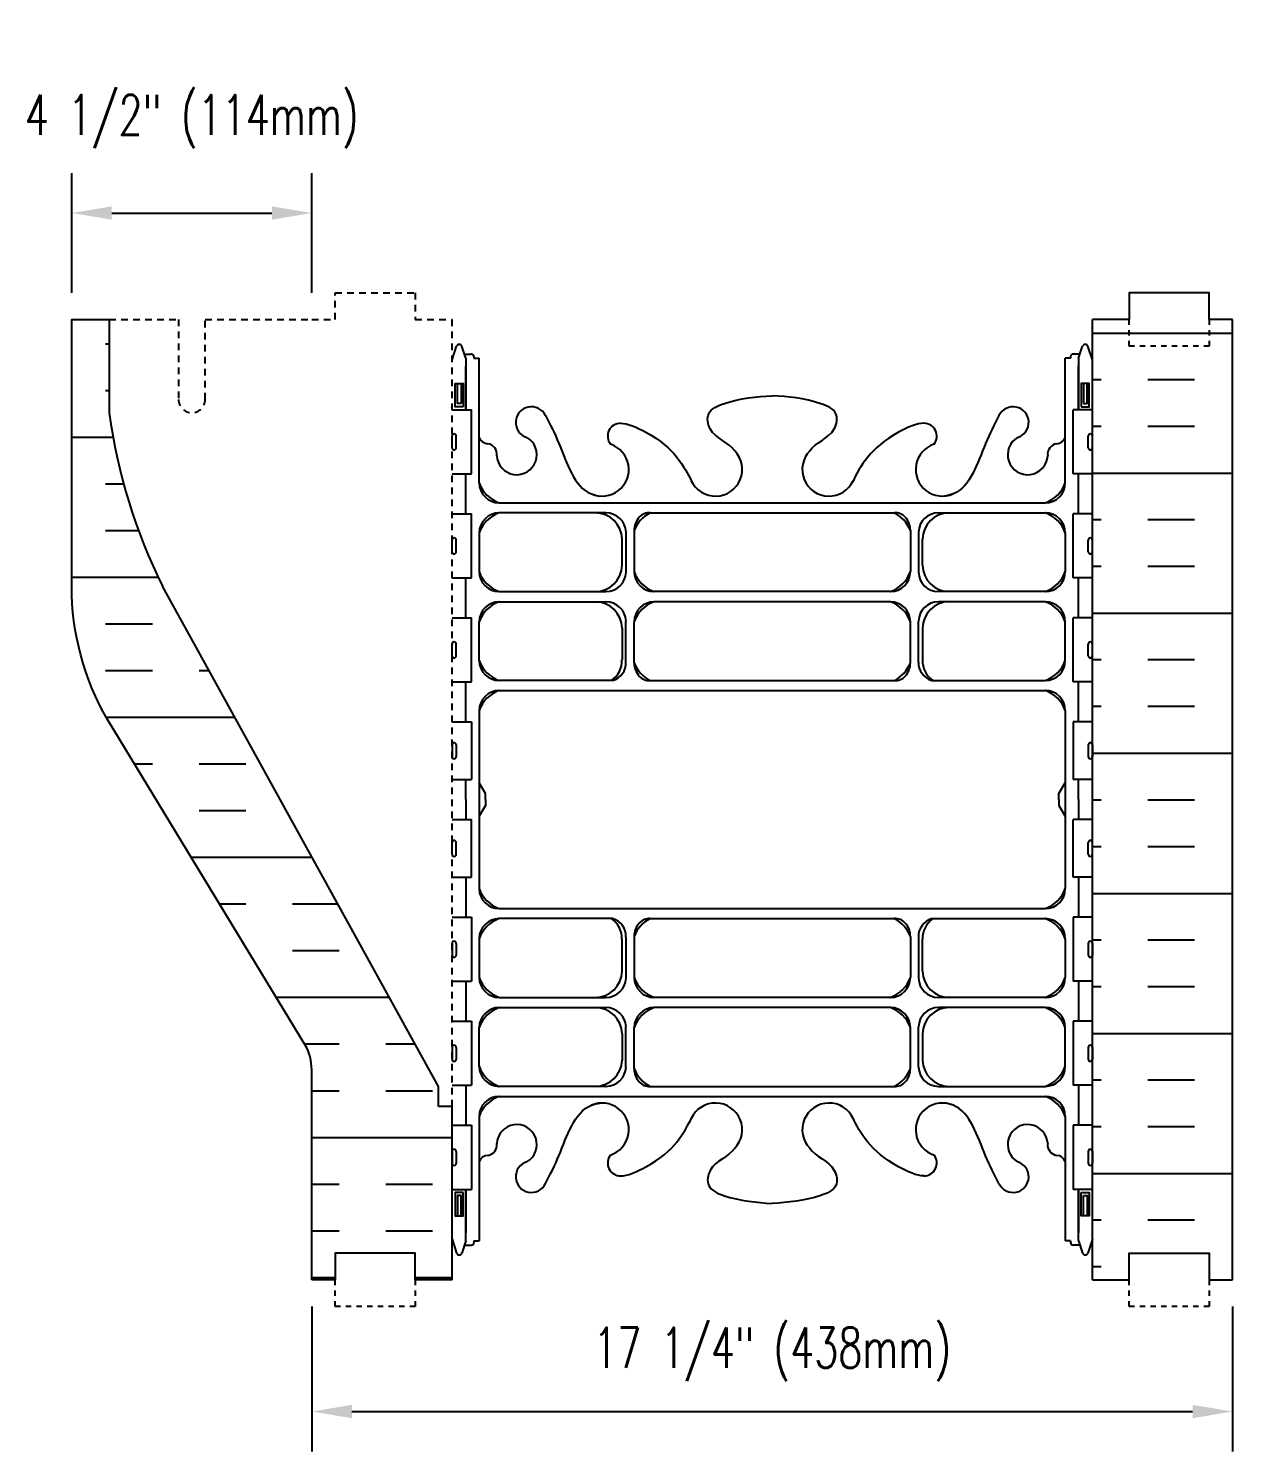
# Model space of a CAD drawing. Header units: inches. Extents: x 434.7 to 494.2, y 240.4 to 298.6.
# Drawn here: x 451.49 to 474.28, y 240.45 to 267.12 of the extents above; entities that cross this region are included whole.
import ezdxf

# ---------------------------------------------------------------- set-up
doc = ezdxf.new("R2010")
doc.units = ezdxf.units.IN
doc.header["$MEASUREMENT"] = 0
doc.linetypes.add('DASHED2', pattern=[0.375, 0.25, -0.125])
doc.linetypes.add('HIDDEN2', pattern=[0.1875, 0.125, -0.0625])
for name, color, linetype in [('HATCH', 12, 'Continuous'), ('Hidden2', 12, 'HIDDEN2'), ('line25', 2, 'Continuous'), ('LINE50', 5, 'Continuous'), ('LINE9', 9, 'Continuous'), ('TEXT', 4, 'Continuous'), ('Web_Edge', 9, 'Continuous')]:
    doc.layers.add(name, color=color, linetype=linetype)
doc.styles.add('DIM', font='romans.shx', dxfattribs={"width": 0.7})
doc.dimstyles.new('ext_8', dxfattribs={"dimscale": 8, "dimtxt": 0.09375, "dimasz": 0.09375, "dimexe": 0.09375, "dimexo": 0.0625, "dimgap": 0.0625, "dimtad": 1, "dimdec": 3, "dimzin": 3, "dimdsep": 46, "dimlunit": 4, "dimtxsty": 'DIM', "dimcen": 0.09, "dimdle": 0.09375, "dimclrt": 4, "dimadec": 0, "dimazin": 0, "dimtfac": 1, "dimtdec": 3, "dimtmove": 2, "dimatfit": 3, "dimfxl": 0.09375, "dimfrac": 2, "dimtolj": 1, "dimtzin": 0, "dimarcsym": 0})

# ---------------------------------------------------------------- blocks, each defined once
blk = doc.blocks.new('*D33')
at = {"layer": 'Defpoints', "color": 0, "transparency": 16777216}
for p in [(456.803, 263.661), (452.303, 261.667), (456.803, 261.667)]:
    blk.add_point(p, dxfattribs=at)
at = {"layer": 'TEXT', "color": 0, "lineweight": -2, "transparency": 16777216}
for p, q in [((452.303, 262.167), (452.303, 264.411)), ((456.803, 262.167), (456.803, 264.411)), ((453.053, 263.661), (456.053, 263.661))]:
    blk.add_line(p, q, dxfattribs=at)
at = {"layer": 'TEXT', "color": 0, "transparency": 16777216}
for points in [[(453.053, 263.786), (453.053, 263.536), (452.303, 263.661)], [(456.053, 263.786), (456.053, 263.536), (456.803, 263.661)]]:
    blk.add_solid(points, dxfattribs=at)
at = {"layer": 'TEXT', "color": 4, "transparency": 16777216, "insert": (454.553, 265.376), "char_height": 0.75, "attachment_point": 5, "style": 'DIM'}
blk.add_mtext('\\A1;4 1/2" (114mm)', dxfattribs=at)
blk = doc.blocks.new('*D34')
at = {"layer": 'Defpoints', "color": 0, "transparency": 16777216}
for p in [(474.053, 261.667), (477.847, 261.667), (474.053, 243.667)]:
    blk.add_point(p, dxfattribs=at)
at = {"layer": 'TEXT', "color": 0, "lineweight": -2, "transparency": 16777216}
for p, q in [((474.553, 261.667), (478.597, 261.667)), ((477.847, 244.417), (477.847, 260.917)), ((474.553, 243.667), (478.597, 243.667))]:
    blk.add_line(p, q, dxfattribs=at)
at = {"layer": 'TEXT', "color": 0, "transparency": 16777216}
for points in [[(477.722, 260.917), (477.972, 260.917), (477.847, 261.667)], [(477.722, 244.417), (477.972, 244.417), (477.847, 243.667)]]:
    blk.add_solid(points, dxfattribs=at)
at = {"layer": 'TEXT', "color": 4, "transparency": 16777216, "insert": (476.775, 252.667), "char_height": 0.75, "attachment_point": 5, "rotation": 90, "style": 'DIM'}
blk.add_mtext('\\A1;18" (457mm)', dxfattribs=at)
blk = doc.blocks.new('*D35')
at = {"layer": 'Defpoints', "color": 0, "transparency": 16777216}
for p in [(456.803, 243.667), (474.053, 243.667), (474.053, 241.198)]:
    blk.add_point(p, dxfattribs=at)
at = {"layer": 'TEXT', "color": 0, "lineweight": -2, "transparency": 16777216}
for p, q in [((456.803, 243.167), (456.803, 240.448)), ((474.053, 243.167), (474.053, 240.448)), ((457.553, 241.198), (473.303, 241.198))]:
    blk.add_line(p, q, dxfattribs=at)
at = {"layer": 'TEXT', "color": 0, "transparency": 16777216}
for points in [[(457.553, 241.323), (457.553, 241.073), (456.803, 241.198)], [(473.303, 241.323), (473.303, 241.073), (474.053, 241.198)]]:
    blk.add_solid(points, dxfattribs=at)
at = {"layer": 'TEXT', "color": 4, "transparency": 16777216, "insert": (465.428, 242.27), "char_height": 0.75, "attachment_point": 5, "style": 'DIM'}
blk.add_mtext('\\A1;17 1/4" (438mm)', dxfattribs=at)

msp = doc.modelspace()

# ---------------------------------------------------------------- hatches: boundary and pattern name
at = {"layer": 'HATCH'}
h = msp.add_hatch(dxfattribs=at)
h.set_pattern_fill('INSUL', color=256, scale=7, style=0)
h.set_pattern_definition([(180, (3397.5897, -153.3423), (0, 2.625), []), (180, (3397.5897, -152.4673), (0, 2.625), [0.875, -0.875]), (180, (3397.5897, -151.5923), (0, 2.625), [0.875, -0.875])])
h.paths.add_polyline_path([(474.0532, 243.6672), (473.6157, 243.6672), (473.6157, 244.1672), (472.1157, 244.1672), (472.1157, 243.6672), (471.4282, 243.6672), (471.4282, 261.6672), (472.1157, 261.6672), (472.1157, 262.1672), (473.6157, 262.1672), (473.6157, 261.6672), (474.0532, 261.6672)])
h = msp.add_hatch(dxfattribs=at)
h.set_pattern_fill('INSUL', color=256, scale=7, style=0)
h.set_pattern_definition([(0, (-2543.0626, -178.915), (0, 2.625), []), (0, (-2543.0626, -178.04), (0, 2.625), [0.875, -0.875]), (0, (-2543.0626, -177.165), (0, 2.625), [0.875, -0.875])])
h.paths.add_polyline_path([(454.0032, 256.6672, -0.0795791), (453.0032, 259.9172), (453.0032, 261.6672), (452.3032, 261.6672), (452.3032, 256.6672, 0.1316525), (452.973, 254.1672), (456.711, 248.0172, -0.10438), (456.8032, 247.5422), (456.8032, 243.6672), (457.2407, 243.6672), (457.2407, 244.1672), (458.7407, 244.1672), (458.7407, 243.6672), (459.4282, 243.6672), (459.4282, 246.9172), (459.1782, 246.9172), (459.1782, 247.2922)])

# ---------------------------------------------------------------- linework, layer by layer
at = {"layer": 'Hidden2'}
for p, q in [((453.0032, 261.6672), (454.3032, 261.6672)), ((454.3032, 261.6672), (454.3032, 260.1672)), ((454.8032, 260.1672), (454.8032, 261.6672)), ((454.8032, 261.6672), (456.8032, 261.6672)), ((459.4282, 246.9172), (459.4282, 261.6672))]:
    msp.add_line(p, q, dxfattribs=at)
msp.add_lwpolyline([(456.8032, 261.6672), (457.2407, 261.6672), (457.2407, 262.1672), (458.7407, 262.1672), (458.7407, 261.6672), (459.4282, 261.6672)], dxfattribs=at)
msp.add_arc((454.5532, 260.1672), 0.25, 180, 0, dxfattribs=at)
at = {"layer": 'line25'}
for p, q in [((453.0032, 261.6672), (453.0032, 259.9172)), ((471.4282, 243.6672), (471.4282, 261.6672)), ((459.4282, 259.9722), (459.7931, 259.9722)), ((459.7931, 258.7722), (459.7931, 259.9722)), ((471.4281, 259.9722), (471.0632, 259.9722)), ((471.0632, 258.7722), (471.0632, 259.9722)), ((459.4682, 259.5222), (459.4682, 259.5222)), ((471.3881, 259.5222), (471.3881, 259.5222)), ((459.4282, 259.2622), (459.4282, 259.4822)), ((459.4282, 259.4272), (459.4282, 259.4272)), ((459.4282, 259.3172), (459.4282, 259.3172)), ((459.5082, 259.2622), (459.5082, 259.4822)), ((471.3481, 259.2622), (471.3481, 259.4822)), ((471.4281, 259.2622), (471.4281, 259.4822)), ((471.4281, 259.4272), (471.4281, 259.4272)), ((471.4281, 259.3172), (471.4281, 259.3172)), ((459.4682, 259.2222), (459.4682, 259.2222)), ((471.3881, 259.2222), (471.3881, 259.2222)), ((459.4282, 258.7722), (459.7931, 258.7722)), ((471.4281, 258.7722), (471.0632, 258.7722)), ((459.4282, 258.0222), (459.7931, 258.0222)), ((459.7931, 256.8222), (459.7931, 258.0222)), ((471.4281, 258.0222), (471.0632, 258.0222)), ((471.0632, 256.8222), (471.0632, 258.0222)), ((459.4282, 257.3122), (459.4282, 257.5322)), ((459.4282, 257.4772), (459.4282, 257.4772)), ((459.4682, 257.5722), (459.4682, 257.5722)), ((459.5082, 257.3122), (459.5082, 257.5322)), ((471.3481, 257.3122), (471.3481, 257.5322)), ((471.3881, 257.5722), (471.3881, 257.5722)), ((471.4281, 257.3122), (471.4281, 257.5322)), ((471.4281, 257.4772), (471.4281, 257.4772)), ((459.4282, 257.3672), (459.4282, 257.3672)), ((459.4682, 257.2722), (459.4682, 257.2722)), ((471.3881, 257.2722), (471.3881, 257.2722)), ((471.4281, 257.3672), (471.4281, 257.3672)), ((459.1782, 247.2922), (454.0032, 256.6672)), ((459.4282, 256.8222), (459.7931, 256.8222)), ((471.4281, 256.8222), (471.0632, 256.8222)), ((459.4282, 256.0722), (459.7931, 256.0722)), ((459.7931, 254.8722), (459.7931, 256.0722)), ((471.4281, 256.0722), (471.0632, 256.0722)), ((471.0632, 254.8722), (471.0632, 256.0722)), ((459.4282, 255.3622), (459.4282, 255.5822)), ((459.4282, 255.5272), (459.4282, 255.5272)), ((459.4682, 255.6222), (459.4682, 255.6222)), ((459.5082, 255.3622), (459.5082, 255.5822)), ((471.3481, 255.3622), (471.3481, 255.5822)), ((471.3881, 255.6222), (471.3881, 255.6222)), ((471.4281, 255.3622), (471.4281, 255.5822)), ((471.4281, 255.5272), (471.4281, 255.5272)), ((459.4282, 255.4172), (459.4282, 255.4172)), ((459.4682, 255.3222), (459.4682, 255.3222)), ((471.3881, 255.3222), (471.3881, 255.3222)), ((471.4281, 255.4172), (471.4281, 255.4172)), ((459.4282, 254.8722), (459.7931, 254.8722)), ((471.4281, 254.8722), (471.0632, 254.8722)), ((459.4282, 254.1222), (459.7931, 254.1222)), ((459.7931, 254.1222), (459.7931, 253.0422)), ((471.4281, 254.1222), (471.0632, 254.1222)), ((471.0632, 254.1222), (471.0632, 253.0422)), ((459.4282, 253.6922), (459.4282, 253.4722)), ((459.4682, 253.7322), (459.4682, 253.7322)), ((459.5082, 253.6922), (459.5082, 253.4722)), ((471.3481, 253.6922), (471.3481, 253.4722)), ((471.3881, 253.7322), (471.3881, 253.7322)), ((471.4281, 253.6922), (471.4281, 253.4722)), ((459.4282, 253.6372), (459.4282, 253.6372)), ((459.4282, 253.5272), (459.4282, 253.5272)), ((459.4682, 253.4322), (459.4682, 253.4322)), ((471.3881, 253.4322), (471.3881, 253.4322)), ((471.4281, 253.6372), (471.4281, 253.6372)), ((471.4281, 253.5272), (471.4281, 253.5272)), ((459.4282, 253.0422), (459.7931, 253.0422)), ((471.4281, 253.0422), (471.0632, 253.0422)), ((459.4282, 252.2922), (459.7931, 252.2922)), ((459.7931, 251.2122), (459.7931, 252.2922)), ((471.4281, 252.2922), (471.0632, 252.2922)), ((471.0632, 251.2122), (471.0632, 252.2922)), ((459.4282, 251.6422), (459.4282, 251.8622)), ((459.4282, 251.8072), (459.4282, 251.8072)), ((459.4682, 251.9022), (459.4682, 251.9022)), ((459.5082, 251.6422), (459.5082, 251.8622)), ((471.3481, 251.6422), (471.3481, 251.8622)), ((471.3881, 251.9022), (471.3881, 251.9022)), ((471.4281, 251.6422), (471.4281, 251.8622)), ((471.4281, 251.8072), (471.4281, 251.8072)), ((459.4282, 251.6972), (459.4282, 251.6972)), ((459.4682, 251.6022), (459.4682, 251.6022)), ((471.3881, 251.6022), (471.3881, 251.6022)), ((471.4281, 251.6972), (471.4281, 251.6972)), ((459.4282, 251.2122), (459.7931, 251.2122)), ((471.4281, 251.2122), (471.0632, 251.2122)), ((459.4282, 250.4622), (459.7931, 250.4622)), ((459.7931, 250.4622), (459.7931, 249.2622)), ((471.4281, 250.4622), (471.0632, 250.4622)), ((471.0632, 250.4622), (471.0632, 249.2622)), ((459.4282, 249.9722), (459.4282, 249.7522)), ((459.4682, 250.0122), (459.4682, 250.0122)), ((459.5082, 249.9722), (459.5082, 249.7522)), ((471.3481, 249.9722), (471.3481, 249.7522)), ((471.3881, 250.0122), (471.3881, 250.0122)), ((471.4281, 249.9722), (471.4281, 249.7522)), ((459.4282, 249.9172), (459.4282, 249.9172)), ((459.4282, 249.8072), (459.4282, 249.8072)), ((459.4682, 249.7122), (459.4682, 249.7122)), ((471.3881, 249.7122), (471.3881, 249.7122)), ((471.4281, 249.9172), (471.4281, 249.9172)), ((471.4281, 249.8072), (471.4281, 249.8072)), ((459.4282, 249.2622), (459.7931, 249.2622)), ((471.4281, 249.2622), (471.0632, 249.2622)), ((459.4282, 248.5122), (459.7931, 248.5122)), ((459.7931, 248.5122), (459.7931, 247.3122)), ((471.4281, 248.5122), (471.0632, 248.5122)), ((471.0632, 248.5122), (471.0632, 247.3122)), ((459.4282, 248.0222), (459.4282, 247.8022)), ((459.4282, 247.9672), (459.4282, 247.9672)), ((459.4282, 247.8572), (459.4282, 247.8572)), ((459.5082, 248.0222), (459.5082, 247.8022)), ((471.3481, 248.0222), (471.3481, 247.8022)), ((471.4281, 248.0222), (471.4281, 247.8022)), ((471.4281, 247.9672), (471.4281, 247.9672)), ((471.4281, 247.8572), (471.4281, 247.8572)), ((459.4682, 247.7622), (459.4682, 247.7622)), ((471.3881, 247.7622), (471.3881, 247.7622)), ((459.1782, 246.9172), (459.1782, 247.2922)), ((459.4282, 247.3122), (459.7931, 247.3122)), ((471.4281, 247.3122), (471.0632, 247.3122)), ((459.4282, 246.9172), (459.1782, 246.9172)), ((459.4282, 243.6672), (459.4282, 246.9172)), ((459.4282, 246.5622), (459.7931, 246.5622)), ((459.7931, 246.5622), (459.7931, 245.3622)), ((471.4281, 246.5622), (471.0632, 246.5622)), ((471.0632, 246.5622), (471.0632, 245.3622)), ((459.4282, 246.0722), (459.4282, 245.8522)), ((459.4282, 246.0172), (459.4282, 246.0172)), ((459.4682, 246.1122), (459.4682, 246.1122)), ((459.5082, 246.0722), (459.5082, 245.8522)), ((471.3481, 246.0722), (471.3481, 245.8522)), ((471.3881, 246.1122), (471.3881, 246.1122)), ((471.4281, 246.0722), (471.4281, 245.8522)), ((471.4281, 246.0172), (471.4281, 246.0172)), ((459.4282, 245.9072), (459.4282, 245.9072)), ((459.4682, 245.8122), (459.4682, 245.8122)), ((471.3881, 245.8122), (471.3881, 245.8122)), ((471.4281, 245.9072), (471.4281, 245.9072)), ((459.4282, 245.3622), (459.7931, 245.3622)), ((471.4281, 245.3622), (471.0632, 245.3622))]:
    msp.add_line(p, q, dxfattribs=at)
for centre, radius, start, end in [((463.6485, 261.4139), 10.75, 188.00281, 206.20265), ((459.4682, 259.4822), 0.04, 90, 180), ((459.4682, 259.4822), 0.04, 360, 90), ((471.3881, 259.4822), 0.04, 90, 180), ((471.3881, 259.4822), 0.04, 0, 90), ((459.4682, 259.2622), 0.04, 180, 270), ((459.4682, 259.2622), 0.04, 270, 0), ((471.3881, 259.2622), 0.04, 180, 270), ((471.3881, 259.2622), 0.04, 270, 0), ((459.4682, 257.5322), 0.04, 90, 180), ((459.4682, 257.5322), 0.04, 360, 90), ((471.3881, 257.5322), 0.04, 90, 180), ((471.3881, 257.5322), 0.04, 0, 90), ((459.4682, 257.3122), 0.04, 180, 270), ((459.4682, 257.3122), 0.04, 270, 0), ((471.3881, 257.3122), 0.04, 180, 270), ((471.3881, 257.3122), 0.04, 270, 0), ((459.4682, 255.5822), 0.04, 90, 180), ((459.4682, 255.5822), 0.04, 360, 90), ((471.3881, 255.5822), 0.04, 90, 180), ((471.3881, 255.5822), 0.04, 0, 90), ((459.4682, 255.3622), 0.04, 180, 270), ((459.4682, 255.3622), 0.04, 270, 0), ((471.3881, 255.3622), 0.04, 180, 270), ((471.3881, 255.3622), 0.04, 270, 0), ((459.4682, 253.6922), 0.04, 90, 180), ((459.4682, 253.6922), 0.04, 0, 90), ((471.3881, 253.6922), 0.04, 90, 180), ((471.3881, 253.6922), 0.04, 360, 90), ((459.4682, 253.4722), 0.04, 180, 270), ((459.4682, 253.4722), 0.04, 270, 0), ((471.3881, 253.4722), 0.04, 180, 270), ((471.3881, 253.4722), 0.04, 270, 0), ((459.4682, 251.8622), 0.04, 90, 180), ((459.4682, 251.8622), 0.04, 360, 90), ((471.3881, 251.8622), 0.04, 90, 180), ((471.3881, 251.8622), 0.04, 0, 90), ((459.4682, 251.6422), 0.04, 180, 270), ((459.4682, 251.6422), 0.04, 270, 0), ((471.3881, 251.6422), 0.04, 180, 270), ((471.3881, 251.6422), 0.04, 270, 0), ((459.4682, 249.9722), 0.04, 90, 180), ((459.4682, 249.9722), 0.04, 0, 90), ((471.3881, 249.9722), 0.04, 90, 180), ((471.3881, 249.9722), 0.04, 360, 90), ((459.4682, 249.7522), 0.04, 180, 270), ((459.4682, 249.7522), 0.04, 270, 0), ((471.3881, 249.7522), 0.04, 180, 270), ((471.3881, 249.7522), 0.04, 270, 0), ((459.4682, 248.0222), 0.04, 90, 180), ((459.4682, 248.0222), 0.04, 0, 90), ((471.3881, 248.0222), 0.04, 90, 180), ((471.3881, 248.0222), 0.04, 360, 90), ((459.4682, 247.8022), 0.04, 180, 270), ((459.4682, 247.8022), 0.04, 270, 0), ((471.3881, 247.8022), 0.04, 180, 270), ((471.3881, 247.8022), 0.04, 270, 0), ((459.4682, 246.0722), 0.04, 90, 180), ((459.4682, 246.0722), 0.04, 0, 90), ((471.3881, 246.0722), 0.04, 90, 180), ((471.3881, 246.0722), 0.04, 360, 90), ((459.4682, 245.8522), 0.04, 180, 270), ((459.4682, 245.8522), 0.04, 270, 0), ((471.3881, 245.8522), 0.04, 180, 270), ((471.3881, 245.8522), 0.04, 270, 0)]:
    msp.add_arc(centre, radius, start, end, dxfattribs=at)
at = {"layer": 'LINE50'}
msp.add_line((474.0532, 243.6672), (474.0532, 261.6672), dxfattribs=at)
for points in [[(474.0532, 261.6672), (473.6157, 261.6672), (473.6157, 262.1672), (472.1157, 262.1672), (472.1157, 261.6672), (471.4282, 261.6672)], [(459.4282, 243.6672), (458.7407, 243.6672), (458.7407, 244.1672), (457.2407, 244.1672), (457.2407, 243.6672), (456.8032, 243.6672)], [(471.4282, 243.6672), (472.1157, 243.6672), (472.1157, 244.1672), (473.6157, 244.1672), (473.6157, 243.6672), (474.0532, 243.6672)]]:
    msp.add_lwpolyline(points, dxfattribs=at)
msp.add_lwpolyline([(456.8032, 243.6672), (456.8032, 247.5422, 0.10438), (456.711, 248.0172), (452.973, 254.1672, -0.1316525), (452.3032, 256.6672), (452.3032, 261.6672), (453.0032, 261.6672)], format="xyb", dxfattribs=at)
at = {"layer": 'LINE9', "linetype": 'DASHED2', "ltscale": 0.15}
for points in [[(473.6157, 261.6672), (473.6157, 261.6672), (473.6157, 261.1672), (472.1157, 261.1672), (472.1157, 261.6672), (472.1157, 261.6672)], [(458.7407, 243.6672), (458.7407, 243.6672), (458.7407, 243.1672), (457.2407, 243.1672), (457.2407, 243.6672), (457.2407, 243.6672)], [(473.6157, 243.6672), (473.6157, 243.6672), (473.6157, 243.1672), (472.1157, 243.1672), (472.1157, 243.6672), (472.1157, 243.6672)]]:
    msp.add_lwpolyline(points, dxfattribs=at)
at = {"layer": 'Web_Edge'}
for p, q in [((459.4282, 260.9078), (459.5131, 261.1685)), ((459.6881, 260.9385), (459.6131, 261.1685)), ((471.1682, 260.9385), (471.2432, 261.1685)), ((471.4282, 260.9078), (471.3432, 261.1685)), ((459.6621, 261.0185), (459.7881, 261.0185)), ((459.6881, 260.9385), (459.6881, 259.9722)), ((459.8381, 260.9685), (459.8381, 260.9685)), ((459.8381, 260.9685), (459.8381, 260.9385)), ((459.8381, 260.9385), (459.9381, 260.9385)), ((459.9382, 258.604), (459.9381, 260.9385)), ((471.0182, 260.9385), (470.9182, 260.9385)), ((470.9182, 258.604), (470.9182, 260.9385)), ((471.0182, 260.9685), (471.0182, 260.9685)), ((471.0182, 260.9685), (471.0182, 260.9385)), ((471.1942, 261.0185), (471.0682, 261.0185)), ((471.1682, 260.9385), (471.1682, 259.9722)), ((460.3132, 258.229), (470.5431, 258.229)), ((462.3134, 258.0415), (460.3132, 258.0415)), ((463.1394, 258.0415), (467.7507, 258.0415)), ((468.5429, 258.0415), (470.5431, 258.0415)), ((459.9382, 257.6665), (459.9382, 256.9404)), ((462.6881, 257.6798), (462.6881, 256.9271)), ((462.8407, 257.71), (462.8407, 256.9404)), ((468.0156, 257.71), (468.0156, 256.9404)), ((468.1682, 257.6798), (468.1682, 256.9271)), ((470.9181, 257.6665), (470.9181, 256.9404)), ((462.6133, 257.0584), (462.6132, 257.5555)), ((468.243, 257.0584), (468.2431, 257.5555)), ((460.3132, 256.5654), (462.3134, 256.5654)), ((460.3132, 256.3748), (462.3134, 256.3748)), ((467.6406, 256.5654), (463.2157, 256.5654)), ((467.6406, 256.3748), (463.2157, 256.3748)), ((470.5431, 256.5654), (468.5429, 256.5654)), ((470.5431, 256.3748), (468.5429, 256.3748)), ((459.9382, 255.2737), (459.9382, 255.9998)), ((462.6133, 255.8819), (462.6132, 255.2845)), ((462.6881, 255.2433), (462.6881, 256.0131)), ((462.8407, 255.2302), (462.8407, 255.9998)), ((468.0156, 255.2302), (468.0156, 255.9998)), ((468.1682, 255.2433), (468.1682, 256.0131)), ((468.243, 255.8819), (468.2431, 255.2845)), ((470.9181, 255.2737), (470.9181, 255.9998)), ((462.4366, 254.8987), (460.3132, 254.8987)), ((463.1394, 254.8987), (467.7507, 254.8987)), ((468.4197, 254.8987), (470.5431, 254.8987)), ((460.3132, 254.7112), (470.5431, 254.7112)), ((459.9382, 254.3363), (459.9382, 250.9982)), ((470.9182, 254.3362), (470.9182, 250.9982)), ((460.0581, 252.7796), (459.9381, 252.9796)), ((460.0581, 252.7796), (459.9381, 252.9796)), ((470.7982, 252.7796), (470.9182, 252.9796)), ((470.7982, 252.7796), (470.9182, 252.9796)), ((460.0581, 252.6672), (460.0581, 252.7796)), ((460.0581, 252.6672), (460.0581, 252.7796)), ((460.0581, 252.6672), (460.0581, 252.5549)), ((460.0581, 252.6672), (460.0581, 252.5549)), ((470.7982, 252.6672), (470.7982, 252.7796)), ((470.7982, 252.6672), (470.7982, 252.7796)), ((470.7982, 252.6672), (470.7982, 252.5549)), ((470.7982, 252.6672), (470.7982, 252.5549)), ((460.0581, 252.5549), (459.9381, 252.3549)), ((460.0581, 252.5549), (459.9381, 252.3549)), ((470.7982, 252.5549), (470.9182, 252.3549)), ((470.7982, 252.5549), (470.9182, 252.3549)), ((460.3132, 250.6232), (470.5431, 250.6232)), ((462.4366, 250.4357), (460.3132, 250.4357)), ((463.1394, 250.4357), (467.7507, 250.4357)), ((468.4197, 250.4357), (470.5431, 250.4357)), ((459.9382, 250.0607), (459.9382, 249.3346)), ((462.6133, 249.4526), (462.6132, 250.0499)), ((462.6881, 250.0911), (462.6881, 249.3213)), ((462.8407, 250.1042), (462.8407, 249.3346)), ((468.0156, 250.1042), (468.0156, 249.3346)), ((468.1682, 250.0911), (468.1682, 249.3213)), ((468.243, 249.4526), (468.2431, 250.0499)), ((470.9181, 250.0607), (470.9181, 249.3346)), ((460.3132, 248.9596), (462.3134, 248.9596)), ((467.6406, 248.9596), (463.2157, 248.9596)), ((470.5431, 248.9596), (468.5429, 248.9596)), ((460.3132, 248.769), (462.3134, 248.769)), ((467.6406, 248.769), (463.2157, 248.769)), ((470.5431, 248.769), (468.5429, 248.769)), ((459.9382, 247.6679), (459.9382, 248.394)), ((462.6881, 247.6547), (462.6881, 248.4073)), ((462.8407, 247.6244), (462.8407, 248.394)), ((468.0156, 247.6244), (468.0156, 248.394)), ((468.1682, 247.6547), (468.1682, 248.4073)), ((470.9181, 247.6679), (470.9181, 248.394)), ((462.6133, 248.2761), (462.6132, 247.7789)), ((468.243, 248.2761), (468.2431, 247.7789)), ((462.3134, 247.2929), (460.3132, 247.2929)), ((463.1394, 247.2929), (467.7507, 247.2929)), ((468.5429, 247.2929), (470.5431, 247.2929)), ((460.3132, 247.1054), (470.5431, 247.1054)), ((459.9382, 246.7305), (459.9381, 244.396)), ((470.9182, 246.7304), (470.9182, 244.396)), ((459.6881, 244.396), (459.6881, 245.3622)), ((471.1682, 244.396), (471.1682, 245.3622)), ((459.4282, 244.4266), (459.5131, 244.166)), ((459.6881, 244.396), (459.6131, 244.166)), ((459.8381, 244.396), (459.9381, 244.396)), ((459.8381, 244.396), (459.8381, 244.366)), ((459.8381, 244.366), (459.8381, 244.366)), ((471.0182, 244.396), (470.9182, 244.396)), ((471.0182, 244.396), (471.0182, 244.366)), ((471.0182, 244.366), (471.0182, 244.366)), ((471.1682, 244.396), (471.2432, 244.166)), ((471.4282, 244.4266), (471.3432, 244.166)), ((459.6621, 244.316), (459.7881, 244.316)), ((471.1942, 244.316), (471.0682, 244.316))]:
    msp.add_line(p, q, dxfattribs=at)
for points in [[(459.6881, 259.9722), (459.6881, 260.7885)], [(471.1682, 259.9722), (471.1682, 260.7885)], [(459.6881, 258.0222), (459.6881, 258.7722)], [(471.1682, 258.0222), (471.1682, 258.7722)], [(459.6881, 256.0722), (459.6881, 256.8222)], [(471.1682, 256.0722), (471.1682, 256.8222)], [(459.6881, 254.1222), (459.6881, 254.8722)], [(471.1682, 254.1222), (471.1682, 254.8722)], [(459.6881, 252.6672), (459.6881, 253.0422)], [(471.1682, 252.6672), (471.1682, 253.0422)], [(459.6881, 252.6672), (459.6881, 252.2922)], [(471.1682, 252.6672), (471.1682, 252.2922)], [(459.6881, 251.2122), (459.6881, 250.4622)], [(471.1682, 251.2122), (471.1682, 250.4622)], [(459.6881, 249.2622), (459.6881, 248.5122)], [(471.1682, 249.2622), (471.1682, 248.5122)], [(459.6881, 247.3122), (459.6881, 246.5622)], [(471.1682, 247.3122), (471.1682, 246.5622)], [(459.6881, 245.3622), (459.6881, 244.546)], [(471.1682, 245.3622), (471.1682, 244.546)]]:
    msp.add_lwpolyline(points, dxfattribs=at)
for points in [[(459.6381, 260.0285), (459.4881, 260.0285), (459.4881, 260.4685), (459.6381, 260.4685)], [(459.5981, 260.0885), (459.5281, 260.0885), (459.5281, 260.4685), (459.5981, 260.4685)], [(471.2182, 260.0285), (471.3682, 260.0285), (471.3682, 260.4685), (471.2182, 260.4685)], [(471.2582, 260.0885), (471.3282, 260.0885), (471.3282, 260.4685), (471.2582, 260.4685)], [(459.6381, 245.306), (459.4881, 245.306), (459.4881, 244.866), (459.6381, 244.866)], [(459.5981, 245.246), (459.5281, 245.246), (459.5281, 244.866), (459.5981, 244.866)], [(471.2182, 245.306), (471.3682, 245.306), (471.3682, 244.866), (471.2182, 244.866)], [(471.2582, 245.246), (471.3282, 245.246), (471.3282, 244.866), (471.2582, 244.866)]]:
    msp.add_lwpolyline(points, close=True, dxfattribs=at)
for centre, radius, start, end in [((459.5631, 261.1418), 0.0567, 28.07249, 151.92751), ((471.2932, 261.1418), 0.0567, 28.07249, 151.92751), ((459.7881, 260.9685), 0.05, 0, 90), ((471.0682, 260.9685), 0.05, 90, 180), ((460.9158, 259.737), 0.2933, 25.79839, 253.07312), ((469.9405, 259.737), 0.2933, 286.92688, 154.20161), ((462.587, 259.4787), 0.242, 90, 218.23271), ((468.2693, 259.4787), 0.242, 321.76729, 90), ((460.1124, 259.5254), 0.1902, 203.63161, 265.69645), ((460.069, 259.1377), 0.2002, 352.89286, 81.61996), ((460.6422, 259.132), 0.375, 182.92371, 59.86753), ((462.2407, 258.854), 0.5, 246.21387, 71.79367), ((468.6157, 258.854), 0.5, 108.20633, 293.78613), ((470.2142, 259.132), 0.375, 120.13247, 357.07629), ((470.7873, 259.1377), 0.2002, 98.38004, 187.10714), ((470.7439, 259.5254), 0.1902, 274.30355, 336.36839), ((464.3657, 258.854), 0.5, 204.81899, 44.18751), ((466.4907, 258.854), 0.5, 135.81249, 335.18101), ((460.52, 258.8108), 0.6175, 199.57025, 250.43101), ((460.3132, 258.604), 0.375, 180.00215, 269.99911), ((470.3363, 258.8108), 0.6175, 289.56899, 340.42975), ((470.5431, 258.604), 0.375, 270.00089, 359.99785), ((460.52, 257.4597), 0.6175, 109.56816, 160.43184), ((460.3132, 257.6665), 0.375, 90, 180), ((462.1134, 257.5415), 0.5, 0.80727, 90), ((462.3134, 257.6665), 0.375, 2.03036, 90), ((463.4238, 257.4858), 0.6242, 117.09656, 159.08811), ((463.2168, 257.7097), 0.3762, 138.37041, 179.94861), ((463.1225, 257.7921), 0.25, 86.12089, 138.37041), ((467.7338, 257.7921), 0.25, 41.62959, 93.87911), ((467.4325, 257.4858), 0.6242, 20.91189, 62.90344), ((467.6395, 257.7097), 0.3762, 0.05139, 41.62959), ((468.5429, 257.6665), 0.375, 90, 177.96964), ((468.7429, 257.5415), 0.5, 90, 179.19273), ((470.3363, 257.4597), 0.6175, 19.56816, 70.43184), ((470.5431, 257.6665), 0.375, 360, 90), ((460.52, 257.1472), 0.6175, 199.56816, 250.43184), ((460.3132, 256.9404), 0.375, 180, 270), ((462.1134, 257.0654), 0.5, 270, 359.19273), ((462.3134, 256.9404), 0.375, 270, 357.96964), ((463.4225, 257.1472), 0.6175, 199.56816, 250.43184), ((463.2157, 256.9404), 0.375, 180, 270), ((467.4338, 257.1472), 0.6175, 289.56816, 340.43184), ((467.6406, 256.9404), 0.375, 270, 360), ((468.5429, 256.9404), 0.375, 182.03036, 270), ((468.7429, 257.0654), 0.5, 180.80727, 270), ((470.3363, 257.1472), 0.6175, 289.56816, 340.43184), ((470.5431, 256.9404), 0.375, 270, 0), ((460.52, 255.793), 0.6175, 109.56816, 160.43184), ((460.3132, 255.9998), 0.375, 90, 180), ((462.1134, 255.8748), 0.5, 0.80727, 90), ((462.3134, 255.9998), 0.375, 2.03036, 90), ((463.4225, 255.793), 0.6175, 109.56816, 160.43184), ((463.2157, 255.9998), 0.375, 90, 180), ((467.4338, 255.793), 0.6175, 19.56816, 70.43184), ((467.6406, 255.9998), 0.375, 0, 90), ((468.5429, 255.9998), 0.375, 90, 177.96964), ((468.7429, 255.8748), 0.5, 90, 179.19273), ((470.3363, 255.793), 0.6175, 19.56816, 70.43184), ((470.5431, 255.9998), 0.375, 360, 90), ((460.52, 255.4806), 0.6175, 199.56816, 250.43184), ((460.3132, 255.2737), 0.375, 180, 270), ((462.149, 255.2764), 0.4642, 305.55941, 1.00719), ((468.7073, 255.2764), 0.4642, 178.99281, 234.44059), ((470.3363, 255.4806), 0.6175, 289.56816, 340.43184), ((470.5431, 255.2737), 0.375, 270, 0), ((462.3425, 255.2315), 0.3458, 285.78837, 1.947), ((463.4238, 255.4544), 0.6242, 200.91189, 242.90344), ((463.2168, 255.2305), 0.3762, 180.05139, 221.62959), ((467.4325, 255.4544), 0.6242, 297.09656, 339.08811), ((467.6395, 255.2305), 0.3762, 318.37041, 359.94861), ((468.5138, 255.2315), 0.3458, 178.053, 254.21163), ((463.1225, 255.1482), 0.25, 221.62959, 273.87911), ((467.7338, 255.1482), 0.25, 266.12089, 318.37041), ((460.52, 254.1294), 0.6175, 109.56899, 160.42975), ((460.3132, 254.3362), 0.375, 90.00089, 179.99785), ((470.3363, 254.1294), 0.6175, 19.57025, 70.43101), ((470.5431, 254.3362), 0.375, 0.00215, 89.99911), ((460.52, 251.205), 0.6175, 199.57025, 250.43101), ((460.3132, 250.9982), 0.375, 180.00215, 269.99911), ((470.3363, 251.205), 0.6175, 289.56899, 340.42975), ((470.5431, 250.9982), 0.375, 270.00089, 359.99785), ((460.52, 249.8539), 0.6175, 109.56816, 160.43184), ((460.3132, 250.0607), 0.375, 90, 180), ((462.149, 250.0581), 0.4642, 358.99281, 54.44059), ((462.3425, 250.1029), 0.3458, 358.053, 74.21163), ((463.4238, 249.88), 0.6242, 117.09656, 159.08811), ((463.2168, 250.1039), 0.3762, 138.37041, 179.94861), ((463.1225, 250.1863), 0.25, 86.12089, 138.37041), ((467.7338, 250.1863), 0.25, 41.62959, 93.87911), ((467.4325, 249.88), 0.6242, 20.91189, 62.90344), ((467.6395, 250.1039), 0.3762, 0.05139, 41.62959), ((468.5138, 250.1029), 0.3458, 105.78837, 181.947), ((468.7073, 250.0581), 0.4642, 125.55941, 181.00719), ((470.3363, 249.8539), 0.6175, 19.56816, 70.43184), ((470.5431, 250.0607), 0.375, 360, 90), ((462.1134, 249.4596), 0.5, 270, 359.19273), ((468.7429, 249.4596), 0.5, 180.80727, 270), ((460.52, 249.5414), 0.6175, 199.56816, 250.43184), ((460.3132, 249.3346), 0.375, 180, 270), ((462.3134, 249.3346), 0.375, 270, 357.96964), ((463.4225, 249.5414), 0.6175, 199.56816, 250.43184), ((463.2157, 249.3346), 0.375, 180, 270), ((467.4338, 249.5414), 0.6175, 289.56816, 340.43184), ((467.6406, 249.3346), 0.375, 270, 360), ((468.5429, 249.3346), 0.375, 182.03036, 270), ((470.3363, 249.5414), 0.6175, 289.56816, 340.43184), ((470.5431, 249.3346), 0.375, 270, 0), ((460.52, 248.1872), 0.6175, 109.56816, 160.43184), ((460.3132, 248.394), 0.375, 90, 180), ((462.1134, 248.269), 0.5, 0.80727, 90), ((462.3134, 248.394), 0.375, 2.03036, 90), ((463.4225, 248.1872), 0.6175, 109.56816, 160.43184), ((463.2157, 248.394), 0.375, 90, 180), ((467.4338, 248.1872), 0.6175, 19.56816, 70.43184), ((467.6406, 248.394), 0.375, 0, 90), ((468.5429, 248.394), 0.375, 90, 177.96964), ((468.7429, 248.269), 0.5, 90, 179.19273), ((470.3363, 248.1872), 0.6175, 19.56816, 70.43184), ((470.5431, 248.394), 0.375, 360, 90), ((462.1134, 247.7929), 0.5, 270, 359.19273), ((468.7429, 247.7929), 0.5, 180.80727, 270), ((460.52, 247.8748), 0.6175, 199.56816, 250.43184), ((460.3132, 247.6679), 0.375, 180, 270), ((462.3134, 247.6679), 0.375, 270, 357.96964), ((463.4238, 247.8486), 0.6242, 200.91189, 242.90344), ((463.2168, 247.6247), 0.3762, 180.05139, 221.62959), ((467.4325, 247.8486), 0.6242, 297.09656, 339.08811), ((467.6395, 247.6247), 0.3762, 318.37041, 359.94861), ((468.5429, 247.6679), 0.375, 182.03036, 270), ((470.3363, 247.8748), 0.6175, 289.56816, 340.43184), ((470.5431, 247.6679), 0.375, 270, 0), ((463.1225, 247.5424), 0.25, 221.62959, 273.87911), ((467.7338, 247.5424), 0.25, 266.12089, 318.37041), ((460.52, 246.5236), 0.6175, 109.56899, 160.42975), ((460.3132, 246.7304), 0.375, 90.00089, 179.99785), ((470.3363, 246.5236), 0.6175, 19.57025, 70.43101), ((470.5431, 246.7304), 0.375, 0.00215, 89.99911), ((462.2407, 246.4804), 0.5, 288.20633, 113.78613), ((464.3657, 246.4804), 0.5, 315.81249, 155.18101), ((466.4907, 246.4804), 0.5, 24.81899, 224.18751), ((468.6157, 246.4804), 0.5, 66.21387, 251.79367), ((460.6422, 246.2024), 0.375, 300.13247, 177.07629), ((470.2142, 246.2024), 0.375, 2.92371, 239.86753), ((460.069, 246.1968), 0.2002, 278.38004, 7.10714), ((470.7873, 246.1968), 0.2002, 172.89286, 261.61996), ((460.1124, 245.809), 0.1902, 94.30355, 156.36839), ((462.587, 245.8557), 0.242, 141.76729, 270), ((468.2693, 245.8557), 0.242, 270, 38.23271), ((470.7439, 245.809), 0.1902, 23.63161, 85.69645), ((460.9158, 245.5975), 0.2933, 106.92688, 334.20161), ((469.9405, 245.5975), 0.2933, 205.79839, 73.07312), ((459.7881, 244.366), 0.05, 270, 0), ((471.0682, 244.366), 0.05, 180, 270), ((459.5631, 244.1926), 0.0567, 208.07249, 331.92751), ((471.2932, 244.1926), 0.0567, 208.07249, 331.92751)]:
    msp.add_arc(centre, radius, start, end, dxfattribs=at)
for points, knots in [([(464.7242, 259.2025), (464.6166, 259.3655), (464.2566, 259.4561), (464.1799, 259.9517), (464.7281, 260.1876), (465.1319, 260.216), (465.4282, 260.2369)], [0.2294066, 0.2294066, 0.2294066, 0.2294066, 0.8444317, 1.1288491, 1.4643308, 2.3890043, 2.3890043, 2.3890043, 2.3890043]), ([(466.1321, 259.2025), (466.2398, 259.3655), (466.5997, 259.4561), (466.6764, 259.9517), (466.1282, 260.1876), (465.7244, 260.216), (465.4282, 260.2369)], [0.2294066, 0.2294066, 0.2294066, 0.2294066, 0.8444317, 1.1288491, 1.4643308, 2.3890043, 2.3890043, 2.3890043, 2.3890043]), ([(461.1799, 259.8646), (461.2659, 259.698), (461.5189, 259.2079), (461.7328, 258.4585), (462.1429, 258.3641), (462.1996, 258.3557)], [0, 0, 0, 0, 0.5792109, 1.7038956, 1.8753209, 1.8753209, 1.8753209, 1.8753209]), ([(469.6764, 259.8646), (469.5904, 259.698), (469.3374, 259.2079), (469.1235, 258.4585), (468.7134, 258.3641), (468.6567, 258.3557)], [0, 0, 0, 0, 0.5792109, 1.7038956, 1.8753209, 1.8753209, 1.8753209, 1.8753209]), ([(462.587, 259.7208), (462.708, 259.7228), (463.5414, 259.3653), (463.7807, 258.9086), (463.9212, 258.6252)], [0.0381251, 0.0381251, 0.0381251, 0.0381251, 0.3206625, 1.2581186, 1.2581186, 1.2581186, 1.2581186]), ([(468.2693, 259.7208), (468.1483, 259.7228), (467.3149, 259.3653), (467.0756, 258.9086), (466.9351, 258.6252)], [0.0381251, 0.0381251, 0.0381251, 0.0381251, 0.3206625, 1.2581186, 1.2581186, 1.2581186, 1.2581186]), ([(461.1799, 245.4698), (461.2659, 245.6364), (461.5189, 246.1266), (461.7328, 246.876), (462.1429, 246.9704), (462.1996, 246.9788)], [0, 0, 0, 0, 0.5792109, 1.7038956, 1.8753209, 1.8753209, 1.8753209, 1.8753209]), ([(469.6764, 245.4698), (469.5904, 245.6364), (469.3374, 246.1266), (469.1235, 246.876), (468.7134, 246.9704), (468.6567, 246.9788)], [0, 0, 0, 0, 0.5792109, 1.7038956, 1.8753209, 1.8753209, 1.8753209, 1.8753209]), ([(462.587, 245.6137), (462.708, 245.6117), (463.5414, 245.9692), (463.7807, 246.4258), (463.9212, 246.7092)], [0.0381251, 0.0381251, 0.0381251, 0.0381251, 0.3206625, 1.2581186, 1.2581186, 1.2581186, 1.2581186]), ([(468.2693, 245.6137), (468.1483, 245.6117), (467.3149, 245.9692), (467.0756, 246.4258), (466.9351, 246.7092)], [0.0381251, 0.0381251, 0.0381251, 0.0381251, 0.3206625, 1.2581186, 1.2581186, 1.2581186, 1.2581186]), ([(464.7242, 246.1319), (464.6166, 245.969), (464.2566, 245.8783), (464.1799, 245.3827), (464.7281, 245.1469), (465.1319, 245.1184), (465.4282, 245.0975)], [0.2294066, 0.2294066, 0.2294066, 0.2294066, 0.8444317, 1.1288491, 1.4643308, 2.3890043, 2.3890043, 2.3890043, 2.3890043]), ([(466.1321, 246.1319), (466.2398, 245.969), (466.5997, 245.8783), (466.6764, 245.3827), (466.1282, 245.1469), (465.7244, 245.1184), (465.4282, 245.0975)], [0.2294066, 0.2294066, 0.2294066, 0.2294066, 0.8444317, 1.1288491, 1.4643308, 2.3890043, 2.3890043, 2.3890043, 2.3890043])]:
    msp.add_open_spline(points, degree=3, knots=knots, dxfattribs=at)

# ---------------------------------------------------------------- dimensions: what is measured, and where the dimension line sits
at = {"layer": 'TEXT'}
dim = msp.add_linear_dim(base=(456.8032, 263.6614), p1=(452.3032, 261.6672), p2=(456.8032, 261.6672), text='4 1/2" (114mm)', dimstyle='ext_8', dxfattribs=at)
dim.commit()
dim.dimension.update_dxf_attribs({"geometry": '*D33', "text_midpoint": (454.5532, 265.3756), "dimtype": 160})
dim = msp.add_linear_dim(base=(477.8467, 261.6672), p1=(474.0532, 243.6672), p2=(474.0532, 261.6672), angle=90, text='18" (457mm)', dimstyle='ext_8', dxfattribs=at)
dim.commit()
dim.dimension.update_dxf_attribs({"geometry": '*D34', "text_midpoint": (476.7753, 252.6672)})
dim = msp.add_linear_dim(base=(474.0532, 241.1982), p1=(456.8032, 243.6672), p2=(474.0532, 243.6672), text='17 1/4" (438mm)', dimstyle='ext_8', dxfattribs=at)
dim.commit()
dim.dimension.update_dxf_attribs({"geometry": '*D35', "text_midpoint": (465.4282, 242.2697)})

doc.saveas('drawing.dxf')
